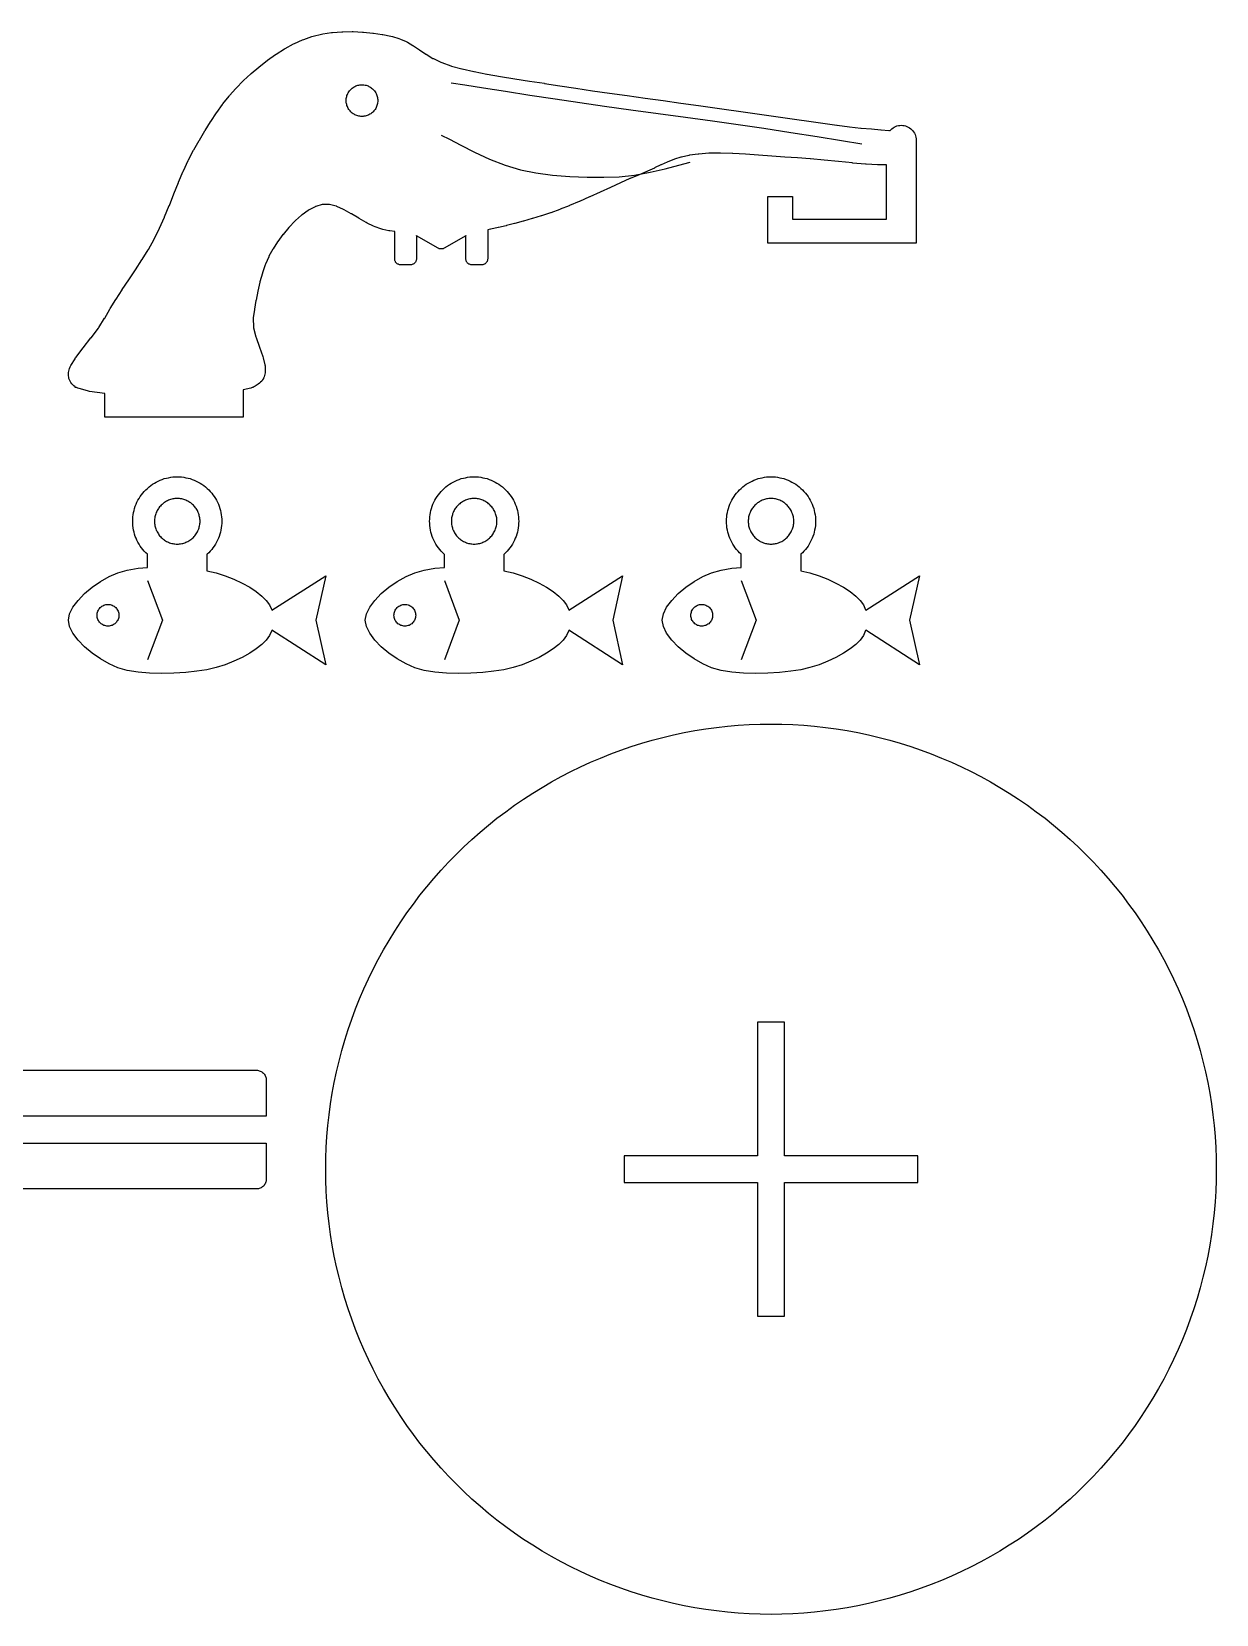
# Model space of a CAD drawing. Header units: millimetres. Extents: x 4 to 314, y 4 to 196.
# Drawn here: x 194.3 to 314, y 36 to 196 of the extents above; entities that cross this region are included whole.
import ezdxf

# ---------------------------------------------------------------- set-up
doc = ezdxf.new("R2010")
doc.units = ezdxf.units.MM
doc.layers.add('CUT', color=1, linetype='Continuous')
doc.layers.add('ENGRAVE', color=5, linetype='Continuous')

msp = doc.modelspace()

# ---------------------------------------------------------------- linework, layer by layer
at = {"layer": 'CUT'}
for points in [[(198.35, 160.4), (198.26, 160.52), (198.18, 160.65), (198.11, 160.79), (198.06, 160.93), (198.03, 161.07), (198.01, 161.22), (198, 161.38), (198.01, 161.53), (198.03, 161.68), (198.07, 161.82), (198.11, 161.94), (198.17, 162.1), (198.25, 162.25), (198.67, 162.93), (198.67, 163.03), (198.73, 163.03), (198.77, 163.09), (199.46, 164.01), (199.49, 164.04), (200.28, 165.04), (200.29, 165.05), (201.03, 166.04), (201.07, 166.09), (201.66, 167.02), (201.67, 167.05), (202.19, 167.95), (202.22, 168), (202.79, 168.92), (202.81, 168.95), (203.43, 169.91), (203.44, 169.92), (204.1, 170.91), (204.77, 171.91), (204.78, 171.92), (205.43, 172.93), (205.44, 172.95), (206.07, 173.96), (206.08, 173.99), (206.66, 175.02), (206.67, 175.05), (207.2, 176.11), (207.21, 176.14), (207.71, 177.25), (207.72, 177.27), (208.19, 178.42), (208.2, 178.43), (208.67, 179.59), (208.67, 179.6), (209.13, 180.75), (209.14, 180.77), (209.61, 181.88), (209.63, 181.92), (210.11, 182.96), (210.14, 183.03), (210.65, 184.01), (210.68, 184.06), (211.22, 185.01), (211.24, 185.03), (211.79, 185.97), (211.81, 186), (212.37, 186.89), (212.39, 186.93), (212.96, 187.79), (212.99, 187.84), (213.58, 188.65), (213.62, 188.7), (214.23, 189.47), (214.28, 189.53), (214.91, 190.26), (214.97, 190.32), (215.64, 191), (215.69, 191.06), (216.42, 191.72), (216.46, 191.76), (217.23, 192.42), (217.28, 192.46), (218.07, 193.08), (218.13, 193.12), (218.94, 193.7), (219.01, 193.74), (219.84, 194.26), (219.92, 194.31), (220.75, 194.76), (220.85, 194.8), (221.67, 195.18), (221.79, 195.22), (222.6, 195.51), (222.74, 195.55), (223.57, 195.75), (223.7, 195.78), (224.59, 195.91), (224.7, 195.92), (225.63, 195.99), (225.73, 195.99), (226.69, 196), (226.77, 196), (227.73, 195.95), (227.81, 195.95), (228.75, 195.85), (228.82, 195.84), (229.72, 195.71), (229.79, 195.7), (230.59, 195.55), (230.74, 195.51), (231.38, 195.32), (231.57, 195.25), (232.12, 195), (232.26, 194.93), (232.81, 194.6), (232.88, 194.56), (233.48, 194.16), (234.12, 193.73), (234.15, 193.71), (234.83, 193.3), (234.89, 193.27), (235.65, 192.9), (235.73, 192.87), (236.64, 192.54), (236.7, 192.52), (237.77, 192.24), (237.8, 192.23), (238.98, 191.96), (239, 191.96), (240.29, 191.71), (240.3, 191.71), (241.66, 191.47), (241.67, 191.47), (243.1, 191.24), (244.59, 191.01), (246.11, 190.78), (246.12, 190.77), (247.67, 190.53), (249.27, 190.28), (250.95, 190.03), (252.69, 189.78), (254.48, 189.53), (256.28, 189.28), (258.09, 189.03), (259.89, 188.78), (259.9, 188.78), (261.66, 188.53), (261.67, 188.53), (275.66, 186.53), (275.67, 186.53), (276.92, 186.37), (276.94, 186.37), (278.09, 186.26), (278.1, 186.26), (279.15, 186.17), (280.09, 186.09), (280.12, 186.09), (280.9, 186.01), (280.97, 186), (281.01, 185.99), (281.11, 186.09), (281.21, 186.19), (281.33, 186.28), (281.46, 186.35), (281.59, 186.42), (281.73, 186.47), (281.87, 186.5), (282.02, 186.52), (282.17, 186.53), (282.31, 186.52), (282.46, 186.5), (282.6, 186.47), (282.74, 186.42), (282.87, 186.35), (283, 186.28), (283.12, 186.19), (283.23, 186.09), (283.33, 185.98), (283.41, 185.86), (283.49, 185.74), (283.55, 185.61), (283.6, 185.47), (283.64, 185.32), (283.66, 185.18), (283.67, 185.03), (283.67, 177.03), (283.67, 174.63), (280.67, 174.63), (271.17, 174.63), (268.67, 174.63), (268.67, 177.03), (268.67, 179.33), (271.17, 179.33), (271.17, 177.03), (280.67, 177.03), (280.67, 182.54), (279.84, 182.54), (279.76, 182.54), (278.6, 182.61), (278.55, 182.61), (277.24, 182.72), (277.22, 182.73), (275.81, 182.87), (275.81, 182.87), (274.38, 183.01), (272.99, 183.14), (272.97, 183.14), (271.67, 183.23), (270.4, 183.31), (270.38, 183.31), (269.07, 183.4), (269.07, 183.4), (267.74, 183.51), (266.42, 183.6), (266.41, 183.6), (265.13, 183.67), (265.11, 183.67), (263.9, 183.71), (263.87, 183.71), (262.75, 183.7), (262.7, 183.7), (261.69, 183.63), (261.64, 183.63), (260.77, 183.5), (260.71, 183.49), (259.96, 183.32), (259.9, 183.31), (259.24, 183.1), (259.19, 183.08), (258.56, 182.83), (258.52, 182.82), (257.89, 182.53), (257.88, 182.53), (257.22, 182.22), (257.21, 182.21), (256.51, 181.89), (256.46, 181.87), (255.67, 181.53), (255.66, 181.53), (254.76, 181.15), (254.75, 181.15), (253.79, 180.72), (253.78, 180.72), (252.77, 180.26), (251.73, 179.78), (251.73, 179.77), (250.69, 179.3), (250.67, 179.29), (249.66, 178.84), (249.63, 178.83), (248.65, 178.42), (248.61, 178.4), (247.69, 178.04), (247.65, 178.02), (246.74, 177.7), (246.72, 177.69), (245.81, 177.39), (245.79, 177.38), (244.89, 177.11), (244.87, 177.1), (243.99, 176.84), (243.97, 176.83), (243.11, 176.6), (243.09, 176.6), (242.27, 176.39), (242.24, 176.38), (241.45, 176.2), (241.42, 176.19), (240.68, 176.04), (240.65, 176.03), (240.37, 175.98), (240.37, 173.03), (240.36, 172.97), (240.35, 172.91), (240.34, 172.86), (240.32, 172.8), (240.3, 172.75), (240.26, 172.7), (240.23, 172.65), (240.19, 172.61), (240.15, 172.57), (240.1, 172.53), (240.05, 172.5), (240, 172.48), (239.94, 172.46), (239.88, 172.44), (239.82, 172.43), (239.77, 172.43), (238.77, 172.43), (238.71, 172.43), (238.65, 172.44), (238.59, 172.46), (238.54, 172.48), (238.48, 172.5), (238.43, 172.53), (238.39, 172.57), (238.34, 172.61), (238.3, 172.65), (238.27, 172.7), (238.24, 172.75), (238.21, 172.8), (238.19, 172.86), (238.18, 172.91), (238.17, 172.97), (238.17, 173.03), (238.17, 175.37), (238.17, 175.38), (238.15, 175.37), (235.97, 174.11), (235.92, 174.09), (235.86, 174.06), (235.81, 174.05), (235.75, 174.04), (235.69, 174.03), (235.64, 174.03), (235.58, 174.04), (235.52, 174.05), (235.47, 174.06), (235.42, 174.09), (235.37, 174.11), (233.18, 175.37), (233.17, 175.38), (233.17, 175.37), (233.17, 173.03), (233.16, 172.97), (233.15, 172.91), (233.14, 172.86), (233.12, 172.8), (233.1, 172.75), (233.06, 172.7), (233.03, 172.65), (232.99, 172.61), (232.95, 172.57), (232.9, 172.53), (232.85, 172.5), (232.8, 172.48), (232.74, 172.46), (232.68, 172.44), (232.62, 172.43), (232.57, 172.43), (231.57, 172.43), (231.51, 172.43), (231.45, 172.44), (231.39, 172.46), (231.34, 172.48), (231.28, 172.5), (231.23, 172.53), (231.19, 172.57), (231.14, 172.61), (231.1, 172.65), (231.07, 172.7), (231.04, 172.75), (231.01, 172.8), (230.99, 172.86), (230.98, 172.91), (230.97, 172.97), (230.97, 173.03), (230.97, 175.8), (230.47, 175.87), (230.38, 175.88), (229.76, 176.01), (229.58, 176.06), (229, 176.26), (228.82, 176.34), (228.19, 176.65), (228.1, 176.7), (227.38, 177.12), (227.36, 177.13), (226.61, 177.58), (226.59, 177.59), (225.87, 178), (225.81, 178.03), (225.12, 178.34), (225.1, 178.35), (225.07, 178.36), (224.4, 178.53), (224.37, 178.54), (224.33, 178.54), (223.7, 178.53), (223.67, 178.53), (223.63, 178.52), (223.01, 178.33), (222.97, 178.32), (222.94, 178.3), (222.32, 177.98), (222.23, 177.93), (221.62, 177.49), (221.56, 177.44), (220.94, 176.9), (220.89, 176.85), (220.3, 176.23), (220.26, 176.19), (219.7, 175.51), (219.67, 175.48), (219.15, 174.78), (219.13, 174.74), (218.68, 174.06), (218.65, 174), (218.27, 173.31), (218.25, 173.25), (217.92, 172.48), (217.9, 172.43), (217.62, 171.61), (217.6, 171.57), (217.36, 170.7), (217.35, 170.67), (217.14, 169.78), (217.14, 169.75), (216.96, 168.85), (216.95, 168.83), (216.8, 167.93), (216.8, 167.92), (216.67, 167.06), (216.67, 167.03), (216.67, 167), (216.69, 166.15), (216.7, 166.11), (216.7, 166.07), (216.94, 165.15), (216.96, 165.09), (217.31, 164.1), (217.31, 164.1), (217.64, 163.17), (217.68, 163.02), (217.85, 162.33), (217.88, 162.2), (217.89, 162.08), (217.89, 161.95), (217.89, 161.64), (217.88, 161.5), (217.86, 161.37), (217.83, 161.23), (217.78, 161.1), (217.72, 160.97), (217.7, 160.93), (217.62, 160.79), (217.53, 160.67), (217.42, 160.55), (217.3, 160.45), (217.17, 160.35), (216.87, 160.16), (216.73, 160.08), (216.67, 160.06), (216.67, 160.02), (216.59, 160.02), (216.58, 160.02), (216.43, 159.97), (215.67, 159.78), (215.67, 157.03), (201.67, 157.03), (201.67, 159.43), (200.14, 159.63), (199.93, 159.68), (199.1, 159.91), (198.95, 159.96), (198.81, 160.02), (198.67, 160.02), (198.67, 160.11), (198.56, 160.19), (198.45, 160.29)], [(205.04, 141.75), (206, 141.83), (206, 143.15), (205.98, 143.17), (205.82, 143.32), (205.67, 143.48), (205.52, 143.65), (205.39, 143.82), (205.26, 144), (205.14, 144.19), (205.03, 144.38), (204.93, 144.58), (204.84, 144.78), (204.76, 144.98), (204.69, 145.19), (204.63, 145.41), (204.59, 145.62), (204.55, 145.84), (204.52, 146.06), (204.51, 146.28), (204.5, 146.5), (204.51, 146.72), (204.52, 146.94), (204.55, 147.16), (204.59, 147.38), (204.63, 147.59), (204.69, 147.81), (204.76, 148.02), (204.84, 148.22), (204.93, 148.42), (205.03, 148.62), (205.14, 148.81), (205.26, 149), (205.39, 149.18), (205.52, 149.35), (205.67, 149.52), (205.82, 149.68), (205.98, 149.83), (206.15, 149.98), (206.32, 150.11), (206.5, 150.24), (206.69, 150.36), (206.88, 150.47), (207.08, 150.57), (207.28, 150.66), (207.48, 150.74), (207.69, 150.81), (207.91, 150.87), (208.12, 150.91), (208.34, 150.95), (208.56, 150.98), (208.78, 150.99), (209, 151), (209.22, 150.99), (209.44, 150.98), (209.66, 150.95), (209.88, 150.91), (210.09, 150.87), (210.31, 150.81), (210.52, 150.74), (210.72, 150.66), (210.92, 150.57), (211.12, 150.47), (211.31, 150.36), (211.5, 150.24), (211.68, 150.11), (211.85, 149.98), (212.02, 149.83), (212.18, 149.68), (212.33, 149.52), (212.48, 149.35), (212.61, 149.18), (212.74, 149), (212.86, 148.81), (212.97, 148.62), (213.07, 148.42), (213.16, 148.22), (213.24, 148.02), (213.31, 147.81), (213.37, 147.59), (213.41, 147.38), (213.45, 147.16), (213.48, 146.94), (213.49, 146.72), (213.5, 146.5), (213.49, 146.28), (213.48, 146.06), (213.45, 145.84), (213.41, 145.62), (213.37, 145.41), (213.31, 145.19), (213.24, 144.98), (213.16, 144.78), (213.07, 144.58), (212.97, 144.38), (212.86, 144.19), (212.74, 144), (212.61, 143.82), (212.48, 143.65), (212.33, 143.48), (212.18, 143.32), (212.02, 143.17), (212, 143.15), (212, 141.5), (212.93, 141.28), (213.85, 141), (214.73, 140.65), (215.56, 140.26), (216.32, 139.84), (216.99, 139.4), (217.56, 138.94), (218, 138.5), (218.33, 138.04), (218.56, 137.55), (218.57, 137.51), (224, 141), (223, 136.5), (224, 132), (218.57, 135.49), (218.56, 135.45), (218.33, 134.96), (218, 134.5), (217.56, 134.06), (216.99, 133.6), (216.32, 133.16), (215.56, 132.74), (214.73, 132.35), (213.85, 132), (212.93, 131.72), (212, 131.5), (210.99, 131.34), (209.87, 131.22), (208.67, 131.14), (207.44, 131.11), (206.21, 131.15), (205.04, 131.25), (203.95, 131.43), (203, 131.7), (202.12, 132.08), (201.23, 132.58), (200.39, 133.16), (199.62, 133.81), (198.97, 134.5), (198.45, 135.19), (198.12, 135.87), (198, 136.5), (198.12, 137.13), (198.45, 137.81), (198.97, 138.5), (199.62, 139.19), (200.39, 139.84), (201.23, 140.42), (202.12, 140.92), (203, 141.3), (203.95, 141.57)], [(235.04, 141.75), (236, 141.83), (236, 143.15), (235.98, 143.17), (235.82, 143.32), (235.67, 143.48), (235.52, 143.65), (235.39, 143.82), (235.26, 144), (235.14, 144.19), (235.03, 144.38), (234.93, 144.58), (234.84, 144.78), (234.76, 144.98), (234.69, 145.19), (234.63, 145.41), (234.59, 145.62), (234.55, 145.84), (234.52, 146.06), (234.51, 146.28), (234.5, 146.5), (234.51, 146.72), (234.52, 146.94), (234.55, 147.16), (234.59, 147.38), (234.63, 147.59), (234.69, 147.81), (234.76, 148.02), (234.84, 148.22), (234.93, 148.42), (235.03, 148.62), (235.14, 148.81), (235.26, 149), (235.39, 149.18), (235.52, 149.35), (235.67, 149.52), (235.82, 149.68), (235.98, 149.83), (236.15, 149.98), (236.32, 150.11), (236.5, 150.24), (236.69, 150.36), (236.88, 150.47), (237.08, 150.57), (237.28, 150.66), (237.48, 150.74), (237.69, 150.81), (237.91, 150.87), (238.12, 150.91), (238.34, 150.95), (238.56, 150.98), (238.78, 150.99), (239, 151), (239.22, 150.99), (239.44, 150.98), (239.66, 150.95), (239.88, 150.91), (240.09, 150.87), (240.31, 150.81), (240.52, 150.74), (240.72, 150.66), (240.92, 150.57), (241.12, 150.47), (241.31, 150.36), (241.5, 150.24), (241.68, 150.11), (241.85, 149.98), (242.02, 149.83), (242.18, 149.68), (242.33, 149.52), (242.48, 149.35), (242.61, 149.18), (242.74, 149), (242.86, 148.81), (242.97, 148.62), (243.07, 148.42), (243.16, 148.22), (243.24, 148.02), (243.31, 147.81), (243.37, 147.59), (243.41, 147.38), (243.45, 147.16), (243.48, 146.94), (243.49, 146.72), (243.5, 146.5), (243.49, 146.28), (243.48, 146.06), (243.45, 145.84), (243.41, 145.62), (243.37, 145.41), (243.31, 145.19), (243.24, 144.98), (243.16, 144.78), (243.07, 144.58), (242.97, 144.38), (242.86, 144.19), (242.74, 144), (242.61, 143.82), (242.48, 143.65), (242.33, 143.48), (242.18, 143.32), (242.02, 143.17), (242, 143.15), (242, 141.5), (242.93, 141.28), (243.85, 141), (244.73, 140.65), (245.56, 140.26), (246.32, 139.84), (246.99, 139.4), (247.56, 138.94), (248, 138.5), (248.33, 138.04), (248.56, 137.55), (248.57, 137.51), (254, 141), (253, 136.5), (254, 132), (248.57, 135.49), (248.56, 135.45), (248.33, 134.96), (248, 134.5), (247.56, 134.06), (246.99, 133.6), (246.32, 133.16), (245.56, 132.74), (244.73, 132.35), (243.85, 132), (242.93, 131.72), (242, 131.5), (240.99, 131.34), (239.87, 131.22), (238.67, 131.14), (237.44, 131.11), (236.21, 131.15), (235.04, 131.25), (233.95, 131.43), (233, 131.7), (232.12, 132.08), (231.23, 132.58), (230.39, 133.16), (229.62, 133.81), (228.97, 134.5), (228.45, 135.19), (228.12, 135.87), (228, 136.5), (228.12, 137.13), (228.45, 137.81), (228.97, 138.5), (229.62, 139.19), (230.39, 139.84), (231.23, 140.42), (232.12, 140.92), (233, 141.3), (233.95, 141.57)], [(265.04, 141.75), (266, 141.83), (266, 143.15), (265.98, 143.17), (265.82, 143.32), (265.67, 143.48), (265.52, 143.65), (265.39, 143.82), (265.26, 144), (265.14, 144.19), (265.03, 144.38), (264.93, 144.58), (264.84, 144.78), (264.76, 144.98), (264.69, 145.19), (264.63, 145.41), (264.59, 145.62), (264.55, 145.84), (264.52, 146.06), (264.51, 146.28), (264.5, 146.5), (264.51, 146.72), (264.52, 146.94), (264.55, 147.16), (264.59, 147.38), (264.63, 147.59), (264.69, 147.81), (264.76, 148.02), (264.84, 148.22), (264.93, 148.42), (265.03, 148.62), (265.14, 148.81), (265.26, 149), (265.39, 149.18), (265.52, 149.35), (265.67, 149.52), (265.82, 149.68), (265.98, 149.83), (266.15, 149.98), (266.32, 150.11), (266.5, 150.24), (266.69, 150.36), (266.88, 150.47), (267.08, 150.57), (267.28, 150.66), (267.48, 150.74), (267.69, 150.81), (267.91, 150.87), (268.12, 150.91), (268.34, 150.95), (268.56, 150.98), (268.78, 150.99), (269, 151), (269.22, 150.99), (269.44, 150.98), (269.66, 150.95), (269.88, 150.91), (270.09, 150.87), (270.31, 150.81), (270.52, 150.74), (270.72, 150.66), (270.92, 150.57), (271.12, 150.47), (271.31, 150.36), (271.5, 150.24), (271.68, 150.11), (271.85, 149.98), (272.02, 149.83), (272.18, 149.68), (272.33, 149.52), (272.48, 149.35), (272.61, 149.18), (272.74, 149), (272.86, 148.81), (272.97, 148.62), (273.07, 148.42), (273.16, 148.22), (273.24, 148.02), (273.31, 147.81), (273.37, 147.59), (273.41, 147.38), (273.45, 147.16), (273.48, 146.94), (273.49, 146.72), (273.5, 146.5), (273.49, 146.28), (273.48, 146.06), (273.45, 145.84), (273.41, 145.62), (273.37, 145.41), (273.31, 145.19), (273.24, 144.98), (273.16, 144.78), (273.07, 144.58), (272.97, 144.38), (272.86, 144.19), (272.74, 144), (272.61, 143.82), (272.48, 143.65), (272.33, 143.48), (272.18, 143.32), (272.02, 143.17), (272, 143.15), (272, 141.5), (272.93, 141.28), (273.85, 141), (274.73, 140.65), (275.56, 140.26), (276.32, 139.84), (276.99, 139.4), (277.56, 138.94), (278, 138.5), (278.33, 138.04), (278.56, 137.55), (278.57, 137.51), (284, 141), (283, 136.5), (284, 132), (278.57, 135.49), (278.56, 135.45), (278.33, 134.96), (278, 134.5), (277.56, 134.06), (276.99, 133.6), (276.32, 133.16), (275.56, 132.74), (274.73, 132.35), (273.85, 132), (272.93, 131.72), (272, 131.5), (270.99, 131.34), (269.87, 131.22), (268.67, 131.14), (267.44, 131.11), (266.21, 131.15), (265.04, 131.25), (263.95, 131.43), (263, 131.7), (262.12, 132.08), (261.23, 132.58), (260.39, 133.16), (259.62, 133.81), (258.97, 134.5), (258.45, 135.19), (258.12, 135.87), (258, 136.5), (258.12, 137.13), (258.45, 137.81), (258.97, 138.5), (259.62, 139.19), (260.39, 139.84), (261.23, 140.42), (262.12, 140.92), (263, 141.3), (263.95, 141.57)], [(211.3, 146.61), (211.29, 146.73), (211.28, 146.84), (211.26, 146.95), (211.23, 147.06), (211.2, 147.17), (211.17, 147.27), (211.12, 147.38), (211.08, 147.48), (211.03, 147.58), (210.97, 147.68), (210.91, 147.78), (210.85, 147.87), (210.78, 147.96), (210.7, 148.04), (210.63, 148.13), (210.54, 148.2), (210.46, 148.28), (210.37, 148.35), (210.28, 148.41), (210.18, 148.47), (210.08, 148.53), (209.98, 148.58), (209.88, 148.62), (209.77, 148.67), (209.67, 148.7), (209.56, 148.73), (209.45, 148.76), (209.34, 148.78), (209.23, 148.79), (209.11, 148.8), (209, 148.8), (208.89, 148.8), (208.77, 148.79), (208.66, 148.78), (208.55, 148.76), (208.44, 148.73), (208.33, 148.7), (208.23, 148.67), (208.12, 148.62), (208.02, 148.58), (207.92, 148.53), (207.82, 148.47), (207.72, 148.41), (207.63, 148.35), (207.54, 148.28), (207.46, 148.2), (207.37, 148.13), (207.3, 148.04), (207.22, 147.96), (207.15, 147.87), (207.09, 147.78), (207.03, 147.68), (206.97, 147.58), (206.92, 147.48), (206.88, 147.38), (206.83, 147.27), (206.8, 147.17), (206.77, 147.06), (206.74, 146.95), (206.72, 146.84), (206.71, 146.73), (206.7, 146.61), (206.7, 146.5), (206.7, 146.39), (206.71, 146.27), (206.72, 146.16), (206.74, 146.05), (206.77, 145.94), (206.8, 145.83), (206.83, 145.73), (206.88, 145.62), (206.92, 145.52), (206.97, 145.42), (207.03, 145.32), (207.09, 145.22), (207.15, 145.13), (207.22, 145.04), (207.3, 144.96), (207.37, 144.87), (207.46, 144.8), (207.54, 144.72), (207.63, 144.65), (207.72, 144.59), (207.82, 144.53), (207.92, 144.47), (208.02, 144.42), (208.12, 144.38), (208.23, 144.33), (208.33, 144.3), (208.44, 144.27), (208.55, 144.24), (208.66, 144.22), (208.77, 144.21), (208.89, 144.2), (209, 144.2), (209.11, 144.2), (209.23, 144.21), (209.34, 144.22), (209.45, 144.24), (209.56, 144.27), (209.67, 144.3), (209.77, 144.33), (209.88, 144.38), (209.98, 144.42), (210.08, 144.47), (210.18, 144.53), (210.28, 144.59), (210.37, 144.65), (210.46, 144.72), (210.54, 144.8), (210.63, 144.87), (210.7, 144.96), (210.78, 145.04), (210.85, 145.13), (210.91, 145.22), (210.97, 145.32), (211.03, 145.42), (211.08, 145.52), (211.12, 145.62), (211.17, 145.73), (211.2, 145.83), (211.23, 145.94), (211.26, 146.05), (211.28, 146.16), (211.29, 146.27), (211.3, 146.39), (211.3, 146.5)], [(241.3, 146.61), (241.29, 146.73), (241.28, 146.84), (241.26, 146.95), (241.23, 147.06), (241.2, 147.17), (241.17, 147.27), (241.12, 147.38), (241.08, 147.48), (241.03, 147.58), (240.97, 147.68), (240.91, 147.78), (240.85, 147.87), (240.78, 147.96), (240.7, 148.04), (240.63, 148.13), (240.54, 148.2), (240.46, 148.28), (240.37, 148.35), (240.28, 148.41), (240.18, 148.47), (240.08, 148.53), (239.98, 148.58), (239.88, 148.62), (239.77, 148.67), (239.67, 148.7), (239.56, 148.73), (239.45, 148.76), (239.34, 148.78), (239.23, 148.79), (239.11, 148.8), (239, 148.8), (238.89, 148.8), (238.77, 148.79), (238.66, 148.78), (238.55, 148.76), (238.44, 148.73), (238.33, 148.7), (238.23, 148.67), (238.12, 148.62), (238.02, 148.58), (237.92, 148.53), (237.82, 148.47), (237.72, 148.41), (237.63, 148.35), (237.54, 148.28), (237.46, 148.2), (237.37, 148.13), (237.3, 148.04), (237.22, 147.96), (237.15, 147.87), (237.09, 147.78), (237.03, 147.68), (236.97, 147.58), (236.92, 147.48), (236.88, 147.38), (236.83, 147.27), (236.8, 147.17), (236.77, 147.06), (236.74, 146.95), (236.72, 146.84), (236.71, 146.73), (236.7, 146.61), (236.7, 146.5), (236.7, 146.39), (236.71, 146.27), (236.72, 146.16), (236.74, 146.05), (236.77, 145.94), (236.8, 145.83), (236.83, 145.73), (236.88, 145.62), (236.92, 145.52), (236.97, 145.42), (237.03, 145.32), (237.09, 145.22), (237.15, 145.13), (237.22, 145.04), (237.3, 144.96), (237.37, 144.87), (237.46, 144.8), (237.54, 144.72), (237.63, 144.65), (237.72, 144.59), (237.82, 144.53), (237.92, 144.47), (238.02, 144.42), (238.12, 144.38), (238.23, 144.33), (238.33, 144.3), (238.44, 144.27), (238.55, 144.24), (238.66, 144.22), (238.77, 144.21), (238.89, 144.2), (239, 144.2), (239.11, 144.2), (239.23, 144.21), (239.34, 144.22), (239.45, 144.24), (239.56, 144.27), (239.67, 144.3), (239.77, 144.33), (239.88, 144.38), (239.98, 144.42), (240.08, 144.47), (240.18, 144.53), (240.28, 144.59), (240.37, 144.65), (240.46, 144.72), (240.54, 144.8), (240.63, 144.87), (240.7, 144.96), (240.78, 145.04), (240.85, 145.13), (240.91, 145.22), (240.97, 145.32), (241.03, 145.42), (241.08, 145.52), (241.12, 145.62), (241.17, 145.73), (241.2, 145.83), (241.23, 145.94), (241.26, 146.05), (241.28, 146.16), (241.29, 146.27), (241.3, 146.39), (241.3, 146.5)], [(271.3, 146.61), (271.29, 146.73), (271.28, 146.84), (271.26, 146.95), (271.23, 147.06), (271.2, 147.17), (271.17, 147.27), (271.12, 147.38), (271.08, 147.48), (271.03, 147.58), (270.97, 147.68), (270.91, 147.78), (270.85, 147.87), (270.78, 147.96), (270.7, 148.04), (270.63, 148.13), (270.54, 148.2), (270.46, 148.28), (270.37, 148.35), (270.28, 148.41), (270.18, 148.47), (270.08, 148.53), (269.98, 148.58), (269.88, 148.62), (269.77, 148.67), (269.67, 148.7), (269.56, 148.73), (269.45, 148.76), (269.34, 148.78), (269.23, 148.79), (269.11, 148.8), (269, 148.8), (268.89, 148.8), (268.77, 148.79), (268.66, 148.78), (268.55, 148.76), (268.44, 148.73), (268.33, 148.7), (268.23, 148.67), (268.12, 148.62), (268.02, 148.58), (267.92, 148.53), (267.82, 148.47), (267.72, 148.41), (267.63, 148.35), (267.54, 148.28), (267.46, 148.2), (267.37, 148.13), (267.3, 148.04), (267.22, 147.96), (267.15, 147.87), (267.09, 147.78), (267.03, 147.68), (266.97, 147.58), (266.92, 147.48), (266.88, 147.38), (266.83, 147.27), (266.8, 147.17), (266.77, 147.06), (266.74, 146.95), (266.72, 146.84), (266.71, 146.73), (266.7, 146.61), (266.7, 146.5), (266.7, 146.39), (266.71, 146.27), (266.72, 146.16), (266.74, 146.05), (266.77, 145.94), (266.8, 145.83), (266.83, 145.73), (266.88, 145.62), (266.92, 145.52), (266.97, 145.42), (267.03, 145.32), (267.09, 145.22), (267.15, 145.13), (267.22, 145.04), (267.3, 144.96), (267.37, 144.87), (267.46, 144.8), (267.54, 144.72), (267.63, 144.65), (267.72, 144.59), (267.82, 144.53), (267.92, 144.47), (268.02, 144.42), (268.12, 144.38), (268.23, 144.33), (268.33, 144.3), (268.44, 144.27), (268.55, 144.24), (268.66, 144.22), (268.77, 144.21), (268.89, 144.2), (269, 144.2), (269.11, 144.2), (269.23, 144.21), (269.34, 144.22), (269.45, 144.24), (269.56, 144.27), (269.67, 144.3), (269.77, 144.33), (269.88, 144.38), (269.98, 144.42), (270.08, 144.47), (270.18, 144.53), (270.28, 144.59), (270.37, 144.65), (270.46, 144.72), (270.54, 144.8), (270.63, 144.87), (270.7, 144.96), (270.78, 145.04), (270.85, 145.13), (270.91, 145.22), (270.97, 145.32), (271.03, 145.42), (271.08, 145.52), (271.12, 145.62), (271.17, 145.73), (271.2, 145.83), (271.23, 145.94), (271.26, 146.05), (271.28, 146.16), (271.29, 146.27), (271.3, 146.39), (271.3, 146.5)], [(313.99, 79.9), (313.95, 78.79), (313.88, 77.69), (313.78, 76.59), (313.66, 75.49), (313.51, 74.4), (313.34, 73.31), (313.14, 72.22), (312.91, 71.14), (312.65, 70.07), (312.37, 69), (312.06, 67.94), (311.73, 66.88), (311.37, 65.84), (310.98, 64.8), (310.57, 63.78), (310.14, 62.76), (309.68, 61.76), (309.2, 60.77), (308.69, 59.79), (308.15, 58.82), (307.6, 57.87), (307.02, 56.93), (306.42, 56), (305.79, 55.09), (305.14, 54.19), (304.48, 53.31), (303.79, 52.45), (303.07, 51.61), (302.34, 50.78), (301.59, 49.97), (300.82, 49.18), (300.03, 48.41), (299.22, 47.66), (298.39, 46.93), (297.55, 46.21), (296.69, 45.52), (295.81, 44.86), (294.91, 44.21), (294, 43.58), (293.07, 42.98), (292.13, 42.4), (291.18, 41.85), (290.21, 41.31), (289.23, 40.8), (288.24, 40.32), (287.24, 39.86), (286.22, 39.43), (285.2, 39.02), (284.16, 38.63), (283.12, 38.27), (282.06, 37.94), (281, 37.63), (279.93, 37.35), (278.86, 37.09), (277.78, 36.86), (276.69, 36.66), (275.6, 36.49), (274.51, 36.34), (273.41, 36.22), (272.31, 36.12), (271.21, 36.05), (270.1, 36.01), (269, 36), (267.9, 36.01), (266.79, 36.05), (265.69, 36.12), (264.59, 36.22), (263.49, 36.34), (262.4, 36.49), (261.31, 36.66), (260.22, 36.86), (259.14, 37.09), (258.07, 37.35), (257, 37.63), (255.94, 37.94), (254.88, 38.27), (253.84, 38.63), (252.8, 39.02), (251.78, 39.43), (250.76, 39.86), (249.76, 40.32), (248.77, 40.8), (247.79, 41.31), (246.82, 41.85), (245.87, 42.4), (244.93, 42.98), (244, 43.58), (243.09, 44.21), (242.19, 44.86), (241.31, 45.52), (240.45, 46.21), (239.61, 46.93), (238.78, 47.66), (237.97, 48.41), (237.18, 49.18), (236.41, 49.97), (235.66, 50.78), (234.93, 51.61), (234.21, 52.45), (233.52, 53.31), (232.86, 54.19), (232.21, 55.09), (231.58, 56), (230.98, 56.93), (230.4, 57.87), (229.85, 58.82), (229.31, 59.79), (228.8, 60.77), (228.32, 61.76), (227.86, 62.76), (227.43, 63.78), (227.02, 64.8), (226.63, 65.84), (226.27, 66.88), (225.94, 67.94), (225.63, 69), (225.35, 70.07), (225.09, 71.14), (224.86, 72.22), (224.66, 73.31), (224.49, 74.4), (224.34, 75.49), (224.22, 76.59), (224.12, 77.69), (224.05, 78.79), (224.01, 79.9), (224, 81), (224.01, 82.1), (224.05, 83.21), (224.12, 84.31), (224.22, 85.41), (224.34, 86.51), (224.49, 87.6), (224.66, 88.69), (224.86, 89.78), (225.09, 90.86), (225.35, 91.93), (225.63, 93), (225.94, 94.06), (226.27, 95.12), (226.63, 96.16), (227.02, 97.2), (227.43, 98.22), (227.86, 99.24), (228.32, 100.24), (228.8, 101.23), (229.31, 102.21), (229.85, 103.18), (230.4, 104.13), (230.98, 105.07), (231.58, 106), (232.21, 106.91), (232.86, 107.81), (233.52, 108.69), (234.21, 109.55), (234.93, 110.39), (235.66, 111.22), (236.41, 112.03), (237.18, 112.82), (237.97, 113.59), (238.78, 114.34), (239.61, 115.07), (240.45, 115.79), (241.31, 116.48), (242.19, 117.14), (243.09, 117.79), (244, 118.42), (244.93, 119.02), (245.87, 119.6), (246.82, 120.15), (247.79, 120.69), (248.77, 121.2), (249.76, 121.68), (250.76, 122.14), (251.78, 122.57), (252.8, 122.98), (253.84, 123.37), (254.88, 123.73), (255.94, 124.06), (257, 124.37), (258.07, 124.65), (259.14, 124.91), (260.22, 125.14), (261.31, 125.34), (262.4, 125.51), (263.49, 125.66), (264.59, 125.78), (265.69, 125.88), (266.79, 125.95), (267.9, 125.99), (269, 126), (270.1, 125.99), (271.21, 125.95), (272.31, 125.88), (273.41, 125.78), (274.51, 125.66), (275.6, 125.51), (276.69, 125.34), (277.78, 125.14), (278.86, 124.91), (279.93, 124.65), (281, 124.37), (282.06, 124.06), (283.12, 123.73), (284.16, 123.37), (285.2, 122.98), (286.22, 122.57), (287.24, 122.14), (288.24, 121.68), (289.23, 121.2), (290.21, 120.69), (291.18, 120.15), (292.13, 119.6), (293.07, 119.02), (294, 118.42), (294.91, 117.79), (295.81, 117.14), (296.69, 116.48), (297.55, 115.79), (298.39, 115.07), (299.22, 114.34), (300.03, 113.59), (300.82, 112.82), (301.59, 112.03), (302.34, 111.22), (303.07, 110.39), (303.79, 109.55), (304.48, 108.69), (305.14, 107.81), (305.79, 106.91), (306.42, 106), (307.02, 105.07), (307.6, 104.13), (308.15, 103.18), (308.69, 102.21), (309.2, 101.23), (309.68, 100.24), (310.14, 99.24), (310.57, 98.22), (310.98, 97.2), (311.37, 96.16), (311.73, 95.12), (312.06, 94.06), (312.37, 93), (312.65, 91.93), (312.91, 90.86), (313.14, 89.78), (313.34, 88.69), (313.51, 87.6), (313.66, 86.51), (313.78, 85.41), (313.88, 84.31), (313.95, 83.21), (313.99, 82.1), (314, 81)], [(270.35, 82.35), (270.35, 95.85), (267.65, 95.85), (267.65, 82.35), (254.15, 82.35), (254.15, 79.65), (267.65, 79.65), (267.65, 66.15), (270.35, 66.15), (270.35, 79.65), (283.85, 79.65), (283.85, 82.35)]]:
    msp.add_lwpolyline(points, close=True, dxfattribs=at)
for points in [[(146.02, 91), (217, 91), (217.1, 91), (217.2, 90.98), (217.29, 90.96), (217.38, 90.92), (217.47, 90.88), (217.56, 90.83), (217.63, 90.77), (217.71, 90.71), (217.77, 90.63), (217.83, 90.56), (217.88, 90.47), (217.92, 90.38), (217.96, 90.29), (217.98, 90.2), (218, 90.1), (218, 90), (218, 86.35), (190, 86.35)], [(190, 83.65), (218, 83.65), (218, 80), (218, 79.9), (217.98, 79.8), (217.96, 79.71), (217.92, 79.62), (217.88, 79.53), (217.83, 79.44), (217.77, 79.37), (217.71, 79.29), (217.63, 79.23), (217.56, 79.17), (217.47, 79.12), (217.38, 79.08), (217.29, 79.04), (217.2, 79.02), (217.1, 79), (217, 79), (146.02, 79)]]:
    msp.add_lwpolyline(points, dxfattribs=at)
at = {"layer": 'ENGRAVE'}
for points in [[(229.27, 189.03), (229.26, 188.93), (229.25, 188.82), (229.24, 188.72), (229.21, 188.62), (229.18, 188.52), (229.14, 188.42), (229.1, 188.32), (229.05, 188.23), (229, 188.14), (228.94, 188.06), (228.87, 187.98), (228.8, 187.9), (228.72, 187.83), (228.64, 187.76), (228.55, 187.7), (228.47, 187.65), (228.37, 187.6), (228.28, 187.55), (228.18, 187.52), (228.08, 187.49), (227.98, 187.46), (227.87, 187.45), (227.77, 187.43), (227.67, 187.43), (227.56, 187.43), (227.46, 187.45), (227.35, 187.46), (227.25, 187.49), (227.15, 187.52), (227.05, 187.55), (226.96, 187.6), (226.87, 187.65), (226.78, 187.7), (226.69, 187.76), (226.61, 187.83), (226.53, 187.9), (226.46, 187.98), (226.4, 188.06), (226.34, 188.14), (226.28, 188.23), (226.23, 188.32), (226.19, 188.42), (226.15, 188.52), (226.12, 188.62), (226.1, 188.72), (226.08, 188.82), (226.07, 188.93), (226.07, 189.03), (226.07, 189.14), (226.08, 189.24), (226.1, 189.34), (226.12, 189.45), (226.15, 189.55), (226.19, 189.64), (226.23, 189.74), (226.28, 189.83), (226.34, 189.92), (226.4, 190.01), (226.46, 190.09), (226.53, 190.16), (226.61, 190.23), (226.69, 190.3), (226.78, 190.36), (226.87, 190.42), (226.96, 190.47), (227.05, 190.51), (227.15, 190.55), (227.25, 190.58), (227.35, 190.6), (227.46, 190.62), (227.56, 190.63), (227.67, 190.63), (227.77, 190.63), (227.87, 190.62), (227.98, 190.6), (228.08, 190.58), (228.18, 190.55), (228.28, 190.51), (228.37, 190.47), (228.47, 190.42), (228.55, 190.36), (228.64, 190.3), (228.72, 190.23), (228.8, 190.16), (228.87, 190.09), (228.94, 190.01), (229, 189.92), (229.05, 189.83), (229.1, 189.74), (229.14, 189.64), (229.18, 189.55), (229.21, 189.45), (229.24, 189.34), (229.25, 189.24), (229.26, 189.14), (229.27, 189.03)], [(236.67, 190.83), (238.05, 190.62), (239.93, 190.32), (242.17, 189.97), (244.63, 189.59), (247.18, 189.2), (249.67, 188.83), (252.18, 188.48), (254.85, 188.11), (257.6, 187.74), (260.37, 187.37), (263.08, 187), (265.67, 186.63), (268.28, 186.24), (271, 185.82), (273.67, 185.39), (276.11, 185), (278.17, 184.67)], [(235.67, 185.53), (236.51, 185.12), (237.67, 184.52), (239.04, 183.83), (240.55, 183.12), (242.12, 182.49), (243.67, 182.03), (245.24, 181.73), (246.93, 181.5), (248.67, 181.36), (250.41, 181.28), (252.09, 181.28), (253.67, 181.33), (255.21, 181.5), (256.78, 181.78), (258.29, 182.14), (259.67, 182.5), (260.82, 182.82)], [(206, 140.5), (207.5, 136.5), (206, 132.5)], [(236, 140.5), (237.5, 136.5), (236, 132.5)], [(266, 140.5), (267.5, 136.5), (266, 132.5)], [(203.1, 137), (203.09, 136.89), (203.08, 136.79), (203.05, 136.68), (203.02, 136.58), (202.97, 136.48), (202.91, 136.39), (202.85, 136.3), (202.78, 136.22), (202.7, 136.15), (202.61, 136.09), (202.52, 136.03), (202.42, 135.98), (202.32, 135.95), (202.21, 135.92), (202.11, 135.91), (202, 135.9), (201.89, 135.91), (201.79, 135.92), (201.68, 135.95), (201.58, 135.98), (201.48, 136.03), (201.39, 136.09), (201.3, 136.15), (201.22, 136.22), (201.15, 136.3), (201.09, 136.39), (201.03, 136.48), (200.98, 136.58), (200.95, 136.68), (200.92, 136.79), (200.91, 136.89), (200.9, 137), (200.91, 137.11), (200.92, 137.21), (200.95, 137.32), (200.98, 137.42), (201.03, 137.52), (201.09, 137.61), (201.15, 137.7), (201.22, 137.78), (201.3, 137.85), (201.39, 137.91), (201.48, 137.97), (201.58, 138.02), (201.68, 138.05), (201.79, 138.08), (201.89, 138.09), (202, 138.1), (202.11, 138.09), (202.21, 138.08), (202.32, 138.05), (202.42, 138.02), (202.52, 137.97), (202.61, 137.91), (202.7, 137.85), (202.78, 137.78), (202.85, 137.7), (202.91, 137.61), (202.97, 137.52), (203.02, 137.42), (203.05, 137.32), (203.08, 137.21), (203.09, 137.11), (203.1, 137)], [(233.1, 137), (233.09, 136.89), (233.08, 136.79), (233.05, 136.68), (233.02, 136.58), (232.97, 136.48), (232.91, 136.39), (232.85, 136.3), (232.78, 136.22), (232.7, 136.15), (232.61, 136.09), (232.52, 136.03), (232.42, 135.98), (232.32, 135.95), (232.21, 135.92), (232.11, 135.91), (232, 135.9), (231.89, 135.91), (231.79, 135.92), (231.68, 135.95), (231.58, 135.98), (231.48, 136.03), (231.39, 136.09), (231.3, 136.15), (231.22, 136.22), (231.15, 136.3), (231.09, 136.39), (231.03, 136.48), (230.98, 136.58), (230.95, 136.68), (230.92, 136.79), (230.91, 136.89), (230.9, 137), (230.91, 137.11), (230.92, 137.21), (230.95, 137.32), (230.98, 137.42), (231.03, 137.52), (231.09, 137.61), (231.15, 137.7), (231.22, 137.78), (231.3, 137.85), (231.39, 137.91), (231.48, 137.97), (231.58, 138.02), (231.68, 138.05), (231.79, 138.08), (231.89, 138.09), (232, 138.1), (232.11, 138.09), (232.21, 138.08), (232.32, 138.05), (232.42, 138.02), (232.52, 137.97), (232.61, 137.91), (232.7, 137.85), (232.78, 137.78), (232.85, 137.7), (232.91, 137.61), (232.97, 137.52), (233.02, 137.42), (233.05, 137.32), (233.08, 137.21), (233.09, 137.11), (233.1, 137)], [(263.1, 137), (263.09, 136.89), (263.08, 136.79), (263.05, 136.68), (263.02, 136.58), (262.97, 136.48), (262.91, 136.39), (262.85, 136.3), (262.78, 136.22), (262.7, 136.15), (262.61, 136.09), (262.52, 136.03), (262.42, 135.98), (262.32, 135.95), (262.21, 135.92), (262.11, 135.91), (262, 135.9), (261.89, 135.91), (261.79, 135.92), (261.68, 135.95), (261.58, 135.98), (261.48, 136.03), (261.39, 136.09), (261.3, 136.15), (261.22, 136.22), (261.15, 136.3), (261.09, 136.39), (261.03, 136.48), (260.98, 136.58), (260.95, 136.68), (260.92, 136.79), (260.91, 136.89), (260.9, 137), (260.91, 137.11), (260.92, 137.21), (260.95, 137.32), (260.98, 137.42), (261.03, 137.52), (261.09, 137.61), (261.15, 137.7), (261.22, 137.78), (261.3, 137.85), (261.39, 137.91), (261.48, 137.97), (261.58, 138.02), (261.68, 138.05), (261.79, 138.08), (261.89, 138.09), (262, 138.1), (262.11, 138.09), (262.21, 138.08), (262.32, 138.05), (262.42, 138.02), (262.52, 137.97), (262.61, 137.91), (262.7, 137.85), (262.78, 137.78), (262.85, 137.7), (262.91, 137.61), (262.97, 137.52), (263.02, 137.42), (263.05, 137.32), (263.08, 137.21), (263.09, 137.11), (263.1, 137)]]:
    msp.add_lwpolyline(points, dxfattribs=at)

doc.saveas('drawing.dxf')
